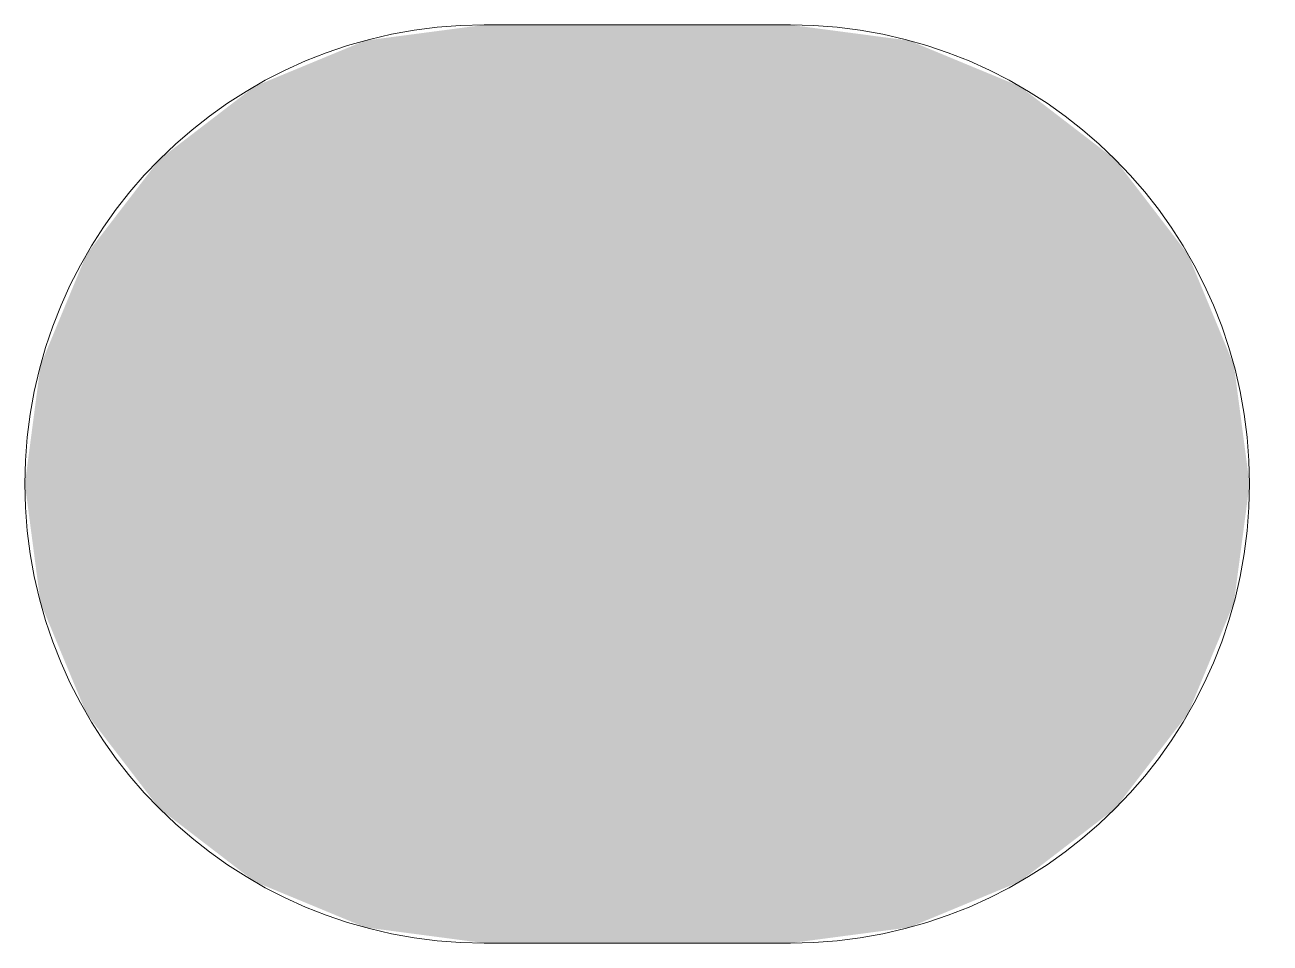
# Model space of a CAD drawing. Header units: metres. Extents: x -715.9 to -695.6, y 0 to 15.
import ezdxf

# ---------------------------------------------------------------- set-up
doc = ezdxf.new("R2010")
doc.units = ezdxf.units.M
doc.layers.add('A-DETL-GENF', color=92, linetype='Continuous', lineweight=18)

# ---------------------------------------------------------------- blocks, each defined once
blk = doc.blocks.new('30 compressieband - B 10-4454868-00_0 Basismaterialen')
at = {"layer": 'A-DETL-GENF', "lineweight": 13}
blk.add_hatch(color=256, dxfattribs=at).paths.add_polyline_path([(-695.892, 7.5), (-696.148, 9.441), (-696.897, 11.25), (-698.089, 12.803), (-699.642, 13.995), (-701.451, 14.744), (-703.392, 15), (-708.392, 15), (-710.333, 14.744), (-712.142, 13.995), (-713.695, 12.803), (-714.887, 11.25), (-715.637, 9.441), (-715.892, 7.5), (-715.637, 5.559), (-714.887, 3.75), (-713.695, 2.197), (-712.142, 1.005), (-710.333, 0.256), (-708.392, 0), (-703.392, 0), (-701.451, 0.256), (-699.642, 1.005), (-698.089, 2.197), (-696.897, 3.75), (-696.148, 5.559)])
for p, q in [((-703.392, 15), (-708.392, 15)), ((-708.392, 0), (-703.392, 0))]:
    blk.add_line(p, q, dxfattribs=at)
at = {"layer": 'A-DETL-GENF'}
for centre, start, end in [((-708.392, 7.5), 90, 270), ((-703.392, 7.5), 270, 90)]:
    blk.add_arc(centre, 7.5, start, end, dxfattribs=at)

msp = doc.modelspace()

# ---------------------------------------------------------------- block references
msp.add_blockref('30 compressieband - B 10-4454868-00_0 Basismaterialen', (0, 0))

doc.saveas('drawing.dxf')
